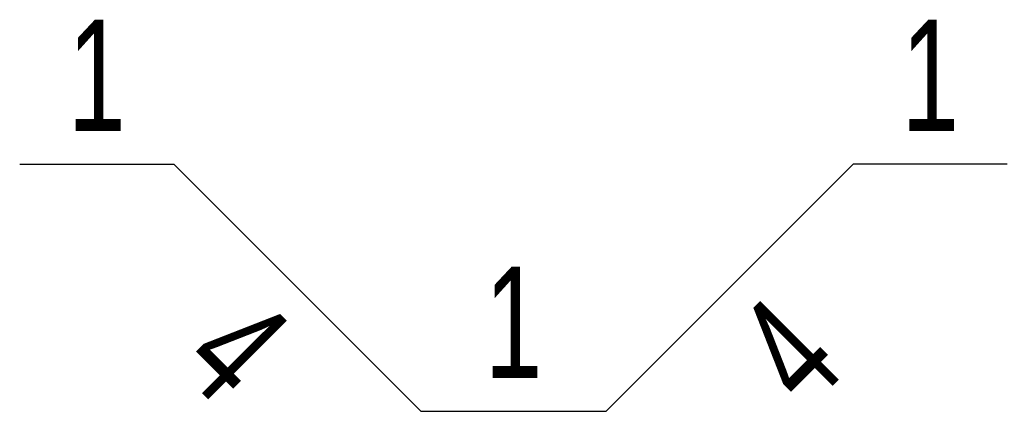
# Model space of a CAD drawing. Extents: x 3850.7 to 3866.7, y 4261 to 4267.3.
import ezdxf
from ezdxf.enums import TextEntityAlignment as Align

# ---------------------------------------------------------------- set-up
doc = ezdxf.new("R2010")
doc.units = 0
doc.header["$MEASUREMENT"] = 0
doc.layers.add('1', color=1, linetype='Continuous')
doc.layers.add('3', color=3, linetype='Continuous')
doc.styles.add('2', font='vn_vni.shx', dxfattribs={"width": 0.7, "height": 1.8})

msp = doc.modelspace()

# ---------------------------------------------------------------- linework, layer by layer
at = {"layer": '3'}
for p, q in [((3850.673, 4264.981), (3853.167, 4264.981)), ((3853.167, 4264.981), (3857.167, 4260.981)), ((3864.162, 4264.981), (3860.162, 4260.981)), ((3866.656, 4264.981), (3864.162, 4264.981)), ((3857.167, 4260.981), (3860.162, 4260.981))]:
    msp.add_line(p, q, dxfattribs=at)

# ---------------------------------------------------------------- texts
at = {"layer": '1', "style": '2', "width": 0.7}
for p in [(3851.92, 4264.981), (3865.409, 4264.981), (3858.665, 4260.981)]:
    msp.add_attdef('1', text='0', height=1.8, dxfattribs=at).set_placement(p, align=Align.BOTTOM_CENTER)
for rotation, p in [(45, (3862.476, 4262.584)), (315, (3854.814, 4262.628))]:
    msp.add_attdef('4', text='00', height=1.8, rotation=rotation, dxfattribs=at).set_placement(p, align=Align.TOP_CENTER)

doc.saveas('drawing.dxf')
